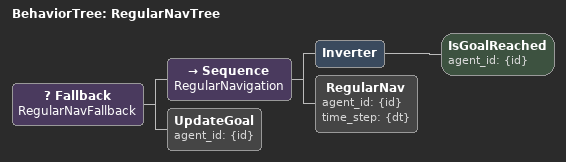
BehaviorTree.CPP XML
<?xml version='1.0' encoding='UTF-8'?>
<root main_tree_to_execute="RegularNavTree" BTCPP_format="4">

    <BehaviorTree ID="RegularNavTree">
        <Fallback name="RegularNavFallback">

            {GOAL_SEQUENCE}

            <Sequence name="RegularNavigation">
                <Inverter>
                    <IsGoalReached agent_id="{id}" />
                </Inverter>
                <RegularNav agent_id="{id}" time_step="{dt}" />
            </Sequence>
            <UpdateGoal agent_id="{id}" />
        </Fallback>
    </BehaviorTree>

</root>
